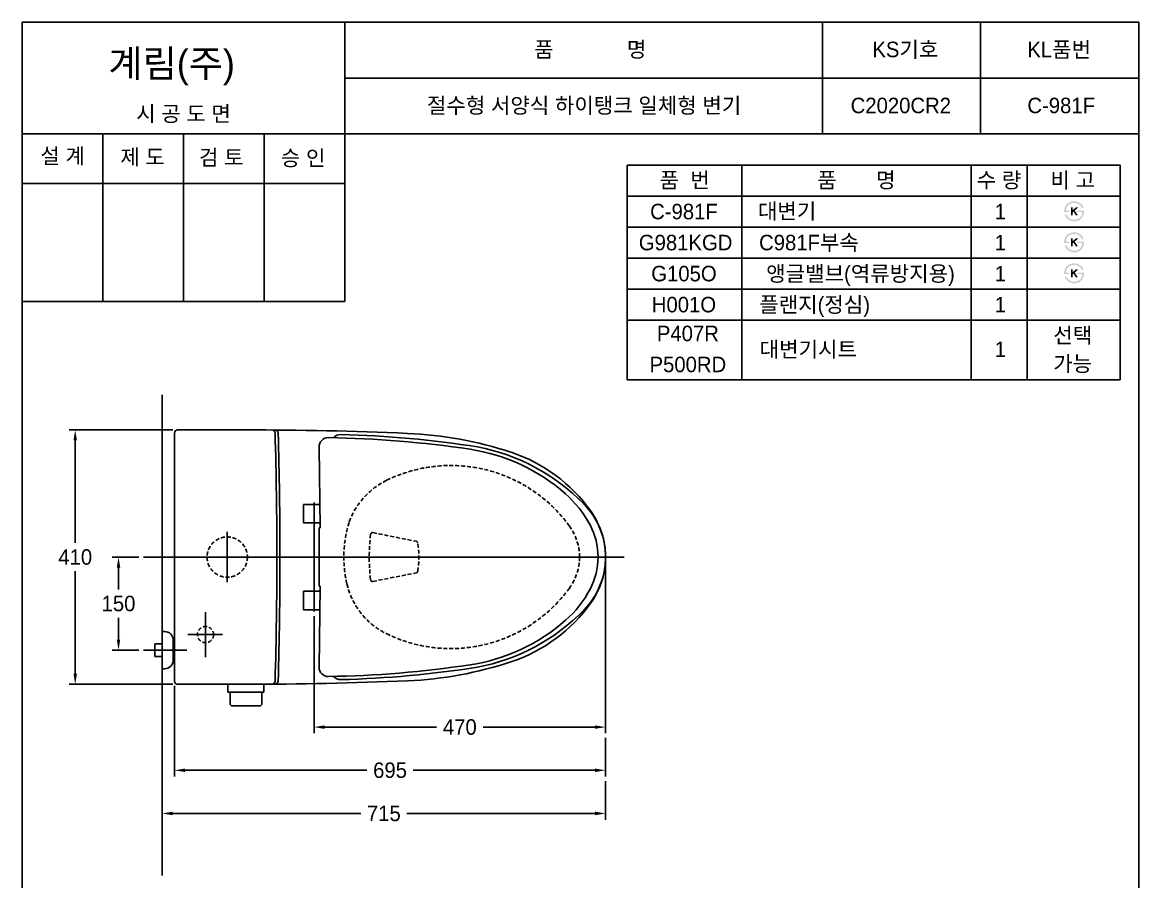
# Model space of a CAD drawing. Header units: millimetres. Extents: x 0 to 1800, y -67 to 2530.
# Drawn here: x 0 to 1800, y 1145 to 2530 of the extents above; entities that cross this region are included whole.
import ezdxf
from ezdxf.enums import TextEntityAlignment as Align
from ezdxf.lldxf.tags import DXFTag

# ---------------------------------------------------------------- set-up
doc = ezdxf.new("R2010")
doc.units = ezdxf.units.MM
doc.linetypes.add('DASHED2', pattern=[9.525, 6.35, -3.175])
for name, color, linetype in [('TEXT', 7, 'Continuous'), ('내부선 및 부속', 4, 'Continuous'), ('도각라인', 255, 'Continuous'), ('외형선', 3, 'Continuous'), ('점선', 6, 'DASHED2'), ('중심선', 1, 'DASHED'), ('치수선', 7, 'Continuous')]:
    doc.layers.add(name, color=color, linetype=linetype)
doc.styles.add('____', font='')
doc.styles.add('타이틀', font='H2GTRM.TTF', dxfattribs={"height": 25})
doc.styles.get('____').set_extended_font_data('굴림')
tags = doc.linetypes.add('DASHDOT', pattern=[70, 31, -13, 13, -13]).pattern_tags.tags
tags[10:11] = [DXFTag(74, 4), DXFTag(75, 0), DXFTag(340, '0'), DXFTag(46, 0.0), DXFTag(50, 0.0), DXFTag(44, 0.0), DXFTag(45, 0.0)]
tags[8:9] = [DXFTag(74, 4), DXFTag(75, 0), DXFTag(340, '0'), DXFTag(46, 0.0), DXFTag(50, 0.0), DXFTag(44, 0.0), DXFTag(45, 0.0)]
tags[6:7] = [DXFTag(74, 4), DXFTag(75, 0), DXFTag(340, '0'), DXFTag(46, 0.0), DXFTag(50, 0.0), DXFTag(44, 0.0), DXFTag(45, 0.0)]
tags[4:5] = [DXFTag(74, 4), DXFTag(75, 0), DXFTag(340, '0'), DXFTag(46, 0.0), DXFTag(50, 0.0), DXFTag(44, 0.0), DXFTag(45, 0.0)]
tags = doc.linetypes.add('DASHED', pattern=[25.72, 12.86, -12.86]).pattern_tags.tags
tags[6:7] = [DXFTag(74, 4), DXFTag(75, 0), DXFTag(340, '0'), DXFTag(46, 0.0), DXFTag(50, 0.0), DXFTag(44, 0.0), DXFTag(45, 0.0)]
tags[4:5] = [DXFTag(74, 4), DXFTag(75, 0), DXFTag(340, '0'), DXFTag(46, 0.0), DXFTag(50, 0.0), DXFTag(44, 0.0), DXFTag(45, 0.0)]
doc.dimstyles.new('MSADIM', dxfattribs={"dimtxt": 33, "dimasz": 17, "dimexe": 10, "dimexo": 7.5, "dimgap": 10, "dimtad": 0, "dimtih": 1, "dimtoh": 1, "dimdec": 0, "dimzin": 1, "dimdsep": 46, "dimtxsty": '____', "dimcen": 11.25, "dimadec": 0, "dimazin": 0, "dimtfac": 1, "dimtdec": 0, "dimtix": 1, "dimtmove": 0, "dimatfit": 3, "dimfxl": 1, "dimtolj": 1, "dimtzin": 1, "dimarcsym": 0})

# ---------------------------------------------------------------- blocks, each defined once
blk = doc.blocks.new('*D2')
at = {"layer": '치수선', "color": 0, "linetype": 'Continuous', "lineweight": -2, "transparency": 16777216}
for p, q in [((940.4, 1660.5), (940.4, 1383.9)), ((470.4, 1572.5), (470.4, 1383.9)), ((487.4, 1393.9), (667.7, 1393.9)), ((923.4, 1393.9), (743.1, 1393.9))]:
    blk.add_line(p, q, dxfattribs=at)
at = {"layer": '치수선', "color": 0, "linetype": 'Continuous', "transparency": 16777216}
for points in [[(487.4, 1396.7), (487.4, 1391.1), (470.4, 1393.9)], [(923.4, 1396.7), (923.4, 1391.1), (940.4, 1393.9)]]:
    blk.add_solid(points, dxfattribs=at)
at = {"layer": '치수선', "color": 0, "linetype": 'Continuous', "transparency": 16777216, "insert": (705.4, 1393.9), "char_height": 25, "attachment_point": 5, "style": '____'}
blk.add_mtext('\\A1;470', dxfattribs=at)
blk = doc.blocks.new('*D3')
at = {"layer": '치수선', "color": 0, "linetype": 'Continuous', "lineweight": -2, "transparency": 16777216}
for p, q in [((245.4, 1460.5), (245.4, 1314.3)), ((940.4, 1376.4), (940.4, 1314.3)), ((262.4, 1324.3), (555.6, 1324.3)), ((923.4, 1324.3), (630.2, 1324.3))]:
    blk.add_line(p, q, dxfattribs=at)
at = {"layer": '치수선', "color": 0, "linetype": 'Continuous', "transparency": 16777216}
for points in [[(262.4, 1327.1), (262.4, 1321.5), (245.4, 1324.3)], [(923.4, 1327.1), (923.4, 1321.5), (940.4, 1324.3)]]:
    blk.add_solid(points, dxfattribs=at)
at = {"layer": '치수선', "color": 0, "linetype": 'Continuous', "transparency": 16777216, "insert": (592.9, 1324.3), "char_height": 25, "attachment_point": 5, "style": '____'}
blk.add_mtext('\\A1;695', dxfattribs=at)
blk = doc.blocks.new('*D4')
at = {"layer": '치수선', "color": 0, "linetype": 'Continuous', "lineweight": -2, "transparency": 16777216}
for p, q in [((940.4, 1306.8), (940.4, 1244.7)), ((225.4, 1256.2), (225.4, 1264.7)), ((242.4, 1254.7), (545.8, 1254.7)), ((923.4, 1254.7), (620, 1254.7))]:
    blk.add_line(p, q, dxfattribs=at)
at = {"layer": '치수선', "color": 0, "linetype": 'Continuous', "transparency": 16777216}
for points in [[(242.4, 1257.6), (242.4, 1251.9), (225.4, 1254.7)], [(923.4, 1257.6), (923.4, 1251.9), (940.4, 1254.7)]]:
    blk.add_solid(points, dxfattribs=at)
at = {"layer": '치수선', "color": 0, "linetype": 'Continuous', "transparency": 16777216, "insert": (582.9, 1254.7), "char_height": 25, "attachment_point": 5, "style": '____'}
blk.add_mtext('\\A1;715', dxfattribs=at)
blk = doc.blocks.new('*D5')
at = {"layer": '치수선', "color": 0, "linetype": 'Continuous', "lineweight": -2, "transparency": 16777216}
for p, q in [((187.9, 1668), (145.1, 1668)), ((155.1, 1651), (155.1, 1615.9)), ((155.1, 1535), (155.1, 1570.2)), ((187.9, 1518), (145.1, 1518))]:
    blk.add_line(p, q, dxfattribs=at)
at = {"layer": '치수선', "color": 0, "linetype": 'Continuous', "transparency": 16777216}
for points in [[(152.3, 1651), (157.9, 1651), (155.1, 1668)], [(152.3, 1535), (157.9, 1535), (155.1, 1518)]]:
    blk.add_solid(points, dxfattribs=at)
at = {"layer": '치수선', "color": 0, "linetype": 'Continuous', "transparency": 16777216, "insert": (155.1, 1593), "char_height": 25, "attachment_point": 5, "style": '____'}
blk.add_mtext('\\A1;150', dxfattribs=at)
blk = doc.blocks.new('*D6')
at = {"layer": '치수선', "color": 0, "linetype": 'Continuous', "lineweight": -2, "transparency": 16777216}
for p, q in [((242.9, 1873), (75.3, 1873)), ((85.3, 1856), (85.3, 1690.9)), ((85.3, 1480), (85.3, 1645.2)), ((242.9, 1463), (75.3, 1463))]:
    blk.add_line(p, q, dxfattribs=at)
at = {"layer": '치수선', "color": 0, "linetype": 'Continuous', "transparency": 16777216}
for points in [[(82.5, 1856), (88.1, 1856), (85.3, 1873)], [(82.5, 1480), (88.1, 1480), (85.3, 1463)]]:
    blk.add_solid(points, dxfattribs=at)
at = {"layer": '치수선', "color": 0, "linetype": 'Continuous', "transparency": 16777216, "insert": (85.3, 1668), "char_height": 25, "attachment_point": 5, "style": '____'}
blk.add_mtext('\\A1;410', dxfattribs=at)

msp = doc.modelspace()

# ---------------------------------------------------------------- hatches: boundary and pattern name
at = {"layer": 'TEXT'}
for points in [[(1679.9, 2224.2), (1679.8, 2224.6), (1679.8, 2225), (1679.8, 2225.4), (1679.8, 2225.8), (1679.8, 2226.2), (1679.9, 2226.6), (1679.9, 2227), (1679.9, 2227.4), (1680, 2227.8), (1680, 2228.2), (1680.1, 2228.6), (1680.2, 2229), (1680.3, 2229.4), (1680.4, 2229.8), (1680.5, 2230.1), (1680.6, 2230.5), (1680.7, 2230.9), (1680.8, 2231.3), (1681, 2231.7), (1681.1, 2232), (1681.3, 2232.4), (1681.4, 2232.7), (1681.6, 2233.1), (1681.8, 2233.4), (1682, 2233.8), (1682.1, 2234.1), (1682.4, 2234.4), (1682.6, 2234.8), (1682.8, 2235.1), (1683, 2235.4), (1683.2, 2235.7), (1683.8, 2236.3), (1684, 2236.6), (1684.3, 2236.9), (1684.6, 2237.2), (1684.9, 2237.5), (1685.2, 2237.8), (1685.5, 2238), (1685.8, 2238.3), (1686.1, 2238.5), (1686.4, 2238.7), (1686.8, 2239), (1687.1, 2239.2), (1687.4, 2239.4), (1687.8, 2239.6), (1688.2, 2239.8), (1688.5, 2239.9), (1688.9, 2240.1), (1689.3, 2240.3), (1689.7, 2240.5), (1690.2, 2240.6), (1690.6, 2240.7), (1691, 2240.9), (1691.5, 2241), (1691.9, 2241.1), (1692.4, 2241.2), (1692.8, 2241.2), (1693.3, 2241.3), (1693.8, 2241.4), (1694.2, 2241.4), (1694.7, 2241.4), (1695.2, 2241.5), (1695.7, 2241.5), (1696.5, 2241.5), (1696.8, 2241.4), (1697.2, 2241.4), (1697.6, 2241.4), (1697.9, 2241.3), (1698.3, 2241.3), (1698.6, 2241.2), (1699, 2241.2), (1699.3, 2241.1), (1699.7, 2241), (1700, 2241), (1700.4, 2240.9), (1700.7, 2240.8), (1701, 2240.7), (1701.4, 2240.6), (1701.7, 2240.5), (1702, 2240.4), (1702.3, 2240.2), (1702.6, 2240.1), (1702.9, 2240), (1703.2, 2239.8), (1703.5, 2239.7), (1703.8, 2239.5), (1704.1, 2239.4), (1704.4, 2239.2), (1704.7, 2239), (1705, 2238.9), (1705.2, 2238.7), (1705.5, 2238.5), (1705.8, 2238.3), (1706.1, 2238.1), (1706.5, 2237.7), (1706.9, 2237.4), (1707.3, 2237), (1707.7, 2236.6), (1708, 2236.2), (1708.4, 2235.8), (1708.7, 2235.4), (1709.1, 2234.9), (1709.4, 2234.5), (1709.7, 2234), (1710, 2233.5), (1710.3, 2233), (1710.5, 2232.5), (1710.8, 2232), (1711, 2231.5), (1711.3, 2230.9), (1711.3, 2230.9), (1708.2, 2230.9), (1708.2, 2230.9), (1708.1, 2231.1), (1708, 2231.3), (1708, 2231.4), (1707.9, 2231.6), (1707.8, 2231.8), (1707.7, 2232), (1707.7, 2232.1), (1707.6, 2232.3), (1707.5, 2232.5), (1707.4, 2232.6), (1707.3, 2232.8), (1707.2, 2233), (1707.1, 2233.1), (1707, 2233.3), (1706.9, 2233.5), (1706.7, 2233.6), (1706.6, 2233.8), (1706.5, 2233.9), (1706.2, 2234.3), (1705.9, 2234.6), (1705.6, 2234.9), (1705.3, 2235.2), (1705, 2235.5), (1704.7, 2235.8), (1704.3, 2236.1), (1704.1, 2236.3), (1703.8, 2236.4), (1703.6, 2236.6), (1703.4, 2236.8), (1703.1, 2236.9), (1702.9, 2237.1), (1702.6, 2237.2), (1702.4, 2237.4), (1702.2, 2237.5), (1701.9, 2237.6), (1701.7, 2237.7), (1701.4, 2237.8), (1701.2, 2238), (1700.9, 2238.1), (1700.6, 2238.2), (1700.4, 2238.3), (1700.1, 2238.3), (1699.9, 2238.4), (1699.6, 2238.5), (1699.3, 2238.6), (1699.1, 2238.6), (1698.8, 2238.7), (1698.5, 2238.7), (1698.2, 2238.8), (1698, 2238.8), (1697.7, 2238.9), (1697.4, 2238.9), (1697.1, 2238.9), (1696.8, 2239), (1696.5, 2239), (1696.3, 2239), (1696, 2239), (1695.6, 2239), (1695.3, 2239), (1694.9, 2238.9), (1694.6, 2238.9), (1694.3, 2238.9), (1693.9, 2238.9), (1693.6, 2238.8), (1693.3, 2238.8), (1693, 2238.7), (1692.7, 2238.7), (1692.3, 2238.6), (1692, 2238.5), (1691.7, 2238.4), (1691.4, 2238.3), (1691.1, 2238.2), (1690.9, 2238.1), (1690.6, 2238), (1690.3, 2237.9), (1690, 2237.8), (1689.7, 2237.7), (1689.4, 2237.5), (1689.2, 2237.4), (1688.9, 2237.3), (1688.7, 2237.1), (1688.4, 2236.9), (1688.1, 2236.8), (1687.9, 2236.6), (1687.6, 2236.4), (1687.4, 2236.2), (1687.2, 2236), (1686.9, 2235.8), (1686.7, 2235.6), (1686.5, 2235.4), (1686.2, 2235.2), (1686, 2235), (1685.8, 2234.7), (1685.6, 2234.5), (1685.4, 2234.3), (1685.2, 2234), (1685, 2233.8), (1684.8, 2233.5), (1684.7, 2233.3), (1684.5, 2233), (1684.3, 2232.7), (1684.2, 2232.5), (1684, 2232.2), (1683.9, 2231.9), (1683.8, 2231.6), (1683.7, 2231.3), (1683.5, 2231.1), (1683.4, 2230.8), (1683.3, 2230.5), (1683.2, 2230.2), (1683.1, 2229.8), (1683, 2229.5), (1683, 2229.2), (1682.9, 2228.9), (1682.8, 2228.6), (1682.8, 2228.2), (1682.7, 2227.9), (1682.7, 2227.6), (1682.7, 2227.2), (1682.6, 2226.9), (1682.6, 2226.5), (1682.6, 2226.5), (1687.8, 2226.5), (1687.8, 2226.5), (1687.8, 2226.5), (1687.8, 2224.2), (1687.8, 2224.2), (1687.8, 2224.2), (1679.9, 2224.2)], [(1712, 2226.5), (1712, 2226.1), (1712, 2225.6), (1712, 2225.2), (1712, 2224.8), (1711.9, 2224.3), (1711.9, 2223.9), (1711.9, 2223.5), (1711.8, 2223.1), (1711.7, 2222.7), (1711.6, 2222.2), (1711.6, 2221.8), (1711.5, 2221.4), (1711.3, 2221), (1711.2, 2220.6), (1711.1, 2220.2), (1711, 2219.8), (1710.8, 2219.4), (1710.7, 2219), (1710.5, 2218.7), (1710.4, 2218.3), (1710.2, 2217.9), (1710, 2217.6), (1709.8, 2217.2), (1709.6, 2216.9), (1709.4, 2216.5), (1709.2, 2216.2), (1709, 2215.9), (1708.8, 2215.5), (1708.5, 2215.2), (1708.3, 2214.9), (1708, 2214.6), (1707.8, 2214.3), (1707.5, 2214), (1707.2, 2213.7), (1707, 2213.5), (1706.7, 2213.2), (1706.4, 2212.9), (1706.1, 2212.7), (1705.8, 2212.4), (1705.5, 2212.2), (1705.2, 2212), (1704.8, 2211.8), (1704.5, 2211.6), (1704.2, 2211.4), (1703.8, 2211.2), (1703.5, 2211), (1703.1, 2210.8), (1702.8, 2210.7), (1702.4, 2210.5), (1702.1, 2210.3), (1701.7, 2210.2), (1701.3, 2210.1), (1700.9, 2209.9), (1700.5, 2209.8), (1700.2, 2209.7), (1699.8, 2209.6), (1699.4, 2209.6), (1699, 2209.5), (1698.6, 2209.4), (1698.2, 2209.4), (1697.8, 2209.4), (1697.4, 2209.3), (1697, 2209.3), (1696.6, 2209.3), (1695.9, 2209.3), (1695.3, 2209.3), (1694.6, 2209.4), (1694, 2209.5), (1693.3, 2209.5), (1693, 2209.6), (1692.7, 2209.7), (1692.4, 2209.7), (1692.1, 2209.8), (1691.8, 2209.9), (1691.5, 2209.9), (1691.2, 2210), (1691, 2210.1), (1690.7, 2210.2), (1690.4, 2210.3), (1690.1, 2210.4), (1689.8, 2210.5), (1689.5, 2210.6), (1689.3, 2210.7), (1689, 2210.9), (1688.7, 2211), (1688.5, 2211.1), (1688.2, 2211.3), (1687.9, 2211.4), (1687.7, 2211.6), (1687.4, 2211.7), (1686.9, 2212), (1686.6, 2212.2), (1686.4, 2212.4), (1686.1, 2212.6), (1685.9, 2212.8), (1685.6, 2213), (1685.4, 2213.2), (1685.1, 2213.4), (1684.9, 2213.6), (1684.7, 2213.8), (1684.5, 2214.1), (1684.2, 2214.3), (1684, 2214.5), (1683.8, 2214.8), (1683.6, 2215), (1683.4, 2215.2), (1683.2, 2215.5), (1683, 2215.8), (1682.8, 2216), (1682.6, 2216.3), (1682.5, 2216.6), (1682.3, 2216.8), (1682.1, 2217.1), (1681.9, 2217.4), (1681.8, 2217.7), (1681.6, 2218), (1681.5, 2218.3), (1681.3, 2218.6), (1681, 2219.2), (1680.8, 2219.9), (1680.8, 2219.9), (1683.7, 2219.9), (1683.7, 2219.9), (1683.9, 2219.4), (1684.2, 2219), (1684.4, 2218.6), (1684.6, 2218.2), (1684.9, 2217.9), (1685.1, 2217.5), (1685.4, 2217.1), (1685.7, 2216.8), (1685.9, 2216.5), (1686.2, 2216.1), (1686.5, 2215.8), (1686.8, 2215.5), (1687.1, 2215.2), (1687.4, 2215), (1687.7, 2214.7), (1688, 2214.5), (1688.2, 2214.3), (1688.4, 2214.1), (1688.7, 2214), (1688.9, 2213.8), (1689.1, 2213.7), (1689.4, 2213.5), (1689.6, 2213.4), (1689.9, 2213.2), (1690.1, 2213.1), (1690.4, 2213), (1690.6, 2212.9), (1690.9, 2212.8), (1691.1, 2212.7), (1691.4, 2212.6), (1691.7, 2212.5), (1691.9, 2212.4), (1692.2, 2212.3), (1692.5, 2212.3), (1692.7, 2212.2), (1693, 2212.1), (1693.3, 2212.1), (1693.6, 2212), (1693.9, 2212), (1694.2, 2212), (1694.5, 2211.9), (1694.8, 2211.9), (1695.1, 2211.9), (1695.4, 2211.9), (1695.7, 2211.9), (1696, 2211.9), (1696.3, 2211.9), (1697.1, 2211.9), (1697.4, 2211.9), (1697.7, 2212), (1698, 2212), (1698.2, 2212), (1698.5, 2212), (1698.7, 2212.1), (1699, 2212.1), (1699.3, 2212.2), (1699.5, 2212.2), (1699.8, 2212.3), (1700, 2212.4), (1700.3, 2212.5), (1700.5, 2212.5), (1700.8, 2212.6), (1701, 2212.7), (1701.3, 2212.8), (1701.5, 2212.9), (1701.8, 2213), (1702, 2213.1), (1702.3, 2213.3), (1702.5, 2213.4), (1702.7, 2213.5), (1703, 2213.7), (1703.2, 2213.8), (1703.4, 2213.9), (1703.7, 2214.1), (1703.9, 2214.3), (1704.1, 2214.4), (1704.3, 2214.6), (1704.6, 2214.8), (1704.8, 2215), (1705.1, 2215.2), (1705.3, 2215.4), (1705.6, 2215.7), (1705.8, 2215.9), (1706, 2216.1), (1706.2, 2216.4), (1706.4, 2216.6), (1706.6, 2216.9), (1706.8, 2217.1), (1707, 2217.4), (1707.2, 2217.7), (1707.3, 2218), (1707.5, 2218.2), (1707.7, 2218.5), (1707.8, 2218.8), (1708, 2219.1), (1708.1, 2219.4), (1708.2, 2219.7), (1708.3, 2220), (1708.4, 2220.4), (1708.6, 2220.7), (1708.7, 2221), (1708.7, 2221.3), (1708.8, 2221.7), (1708.9, 2222), (1709, 2222.4), (1709, 2222.7), (1709.1, 2223.1), (1709.1, 2223.4), (1709.2, 2223.8), (1709.2, 2224.2), (1709.2, 2224.2), (1701.8, 2224.2), (1701.8, 2224.2), (1701.8, 2224.2), (1701.8, 2226.5), (1701.8, 2226.5), (1701.8, 2226.5), (1712, 2226.5)], [(1693.6, 2227.2), (1698.4, 2231.6), (1702.3, 2231.6), (1696.9, 2226.6), (1701.9, 2219.1), (1698.6, 2219.1), (1695, 2224.8), (1693.6, 2223.6), (1693.6, 2219.1), (1690.7, 2219.1), (1690.7, 2231.7), (1693.6, 2231.7)], [(1679.9, 2174.2), (1679.8, 2174.6), (1679.8, 2175), (1679.8, 2175.4), (1679.8, 2175.8), (1679.8, 2176.2), (1679.9, 2176.6), (1679.9, 2177), (1679.9, 2177.4), (1680, 2177.8), (1680, 2178.2), (1680.1, 2178.6), (1680.2, 2179), (1680.3, 2179.4), (1680.4, 2179.8), (1680.5, 2180.1), (1680.6, 2180.5), (1680.7, 2180.9), (1680.8, 2181.3), (1681, 2181.7), (1681.1, 2182), (1681.3, 2182.4), (1681.4, 2182.7), (1681.6, 2183.1), (1681.8, 2183.4), (1682, 2183.8), (1682.1, 2184.1), (1682.4, 2184.4), (1682.6, 2184.8), (1682.8, 2185.1), (1683, 2185.4), (1683.2, 2185.7), (1683.8, 2186.3), (1684, 2186.6), (1684.3, 2186.9), (1684.6, 2187.2), (1684.9, 2187.5), (1685.2, 2187.8), (1685.5, 2188), (1685.8, 2188.3), (1686.1, 2188.5), (1686.4, 2188.7), (1686.8, 2189), (1687.1, 2189.2), (1687.4, 2189.4), (1687.8, 2189.6), (1688.2, 2189.8), (1688.5, 2189.9), (1688.9, 2190.1), (1689.3, 2190.3), (1689.7, 2190.5), (1690.2, 2190.6), (1690.6, 2190.7), (1691, 2190.9), (1691.5, 2191), (1691.9, 2191.1), (1692.4, 2191.2), (1692.8, 2191.2), (1693.3, 2191.3), (1693.8, 2191.4), (1694.2, 2191.4), (1694.7, 2191.4), (1695.2, 2191.5), (1695.7, 2191.5), (1696.5, 2191.5), (1696.8, 2191.4), (1697.2, 2191.4), (1697.6, 2191.4), (1697.9, 2191.3), (1698.3, 2191.3), (1698.6, 2191.2), (1699, 2191.2), (1699.3, 2191.1), (1699.7, 2191), (1700, 2191), (1700.4, 2190.9), (1700.7, 2190.8), (1701, 2190.7), (1701.4, 2190.6), (1701.7, 2190.5), (1702, 2190.4), (1702.3, 2190.2), (1702.6, 2190.1), (1702.9, 2190), (1703.2, 2189.8), (1703.5, 2189.7), (1703.8, 2189.5), (1704.1, 2189.4), (1704.4, 2189.2), (1704.7, 2189), (1705, 2188.9), (1705.2, 2188.7), (1705.5, 2188.5), (1705.8, 2188.3), (1706.1, 2188.1), (1706.5, 2187.7), (1706.9, 2187.4), (1707.3, 2187), (1707.7, 2186.6), (1708, 2186.2), (1708.4, 2185.8), (1708.7, 2185.4), (1709.1, 2184.9), (1709.4, 2184.5), (1709.7, 2184), (1710, 2183.5), (1710.3, 2183), (1710.5, 2182.5), (1710.8, 2182), (1711, 2181.5), (1711.3, 2180.9), (1711.3, 2180.9), (1708.2, 2180.9), (1708.2, 2180.9), (1708.1, 2181.1), (1708, 2181.3), (1708, 2181.4), (1707.9, 2181.6), (1707.8, 2181.8), (1707.7, 2182), (1707.7, 2182.1), (1707.6, 2182.3), (1707.5, 2182.5), (1707.4, 2182.6), (1707.3, 2182.8), (1707.2, 2183), (1707.1, 2183.1), (1707, 2183.3), (1706.9, 2183.5), (1706.7, 2183.6), (1706.6, 2183.8), (1706.5, 2183.9), (1706.2, 2184.3), (1705.9, 2184.6), (1705.6, 2184.9), (1705.3, 2185.2), (1705, 2185.5), (1704.7, 2185.8), (1704.3, 2186.1), (1704.1, 2186.3), (1703.8, 2186.4), (1703.6, 2186.6), (1703.4, 2186.8), (1703.1, 2186.9), (1702.9, 2187.1), (1702.6, 2187.2), (1702.4, 2187.4), (1702.2, 2187.5), (1701.9, 2187.6), (1701.7, 2187.7), (1701.4, 2187.8), (1701.2, 2188), (1700.9, 2188.1), (1700.6, 2188.2), (1700.4, 2188.3), (1700.1, 2188.3), (1699.9, 2188.4), (1699.6, 2188.5), (1699.3, 2188.6), (1699.1, 2188.6), (1698.8, 2188.7), (1698.5, 2188.7), (1698.2, 2188.8), (1698, 2188.8), (1697.7, 2188.9), (1697.4, 2188.9), (1697.1, 2188.9), (1696.8, 2189), (1696.5, 2189), (1696.3, 2189), (1696, 2189), (1695.6, 2189), (1695.3, 2189), (1694.9, 2188.9), (1694.6, 2188.9), (1694.3, 2188.9), (1693.9, 2188.9), (1693.6, 2188.8), (1693.3, 2188.8), (1693, 2188.7), (1692.7, 2188.7), (1692.3, 2188.6), (1692, 2188.5), (1691.7, 2188.4), (1691.4, 2188.3), (1691.1, 2188.2), (1690.9, 2188.1), (1690.6, 2188), (1690.3, 2187.9), (1690, 2187.8), (1689.7, 2187.7), (1689.4, 2187.5), (1689.2, 2187.4), (1688.9, 2187.3), (1688.7, 2187.1), (1688.4, 2186.9), (1688.1, 2186.8), (1687.9, 2186.6), (1687.6, 2186.4), (1687.4, 2186.2), (1687.2, 2186), (1686.9, 2185.8), (1686.7, 2185.6), (1686.5, 2185.4), (1686.2, 2185.2), (1686, 2185), (1685.8, 2184.7), (1685.6, 2184.5), (1685.4, 2184.3), (1685.2, 2184), (1685, 2183.8), (1684.8, 2183.5), (1684.7, 2183.3), (1684.5, 2183), (1684.3, 2182.7), (1684.2, 2182.5), (1684, 2182.2), (1683.9, 2181.9), (1683.8, 2181.6), (1683.7, 2181.3), (1683.5, 2181.1), (1683.4, 2180.8), (1683.3, 2180.5), (1683.2, 2180.2), (1683.1, 2179.8), (1683, 2179.5), (1683, 2179.2), (1682.9, 2178.9), (1682.8, 2178.6), (1682.8, 2178.2), (1682.7, 2177.9), (1682.7, 2177.6), (1682.7, 2177.2), (1682.6, 2176.9), (1682.6, 2176.5), (1682.6, 2176.5), (1687.8, 2176.5), (1687.8, 2176.5), (1687.8, 2176.5), (1687.8, 2174.2), (1687.8, 2174.2), (1687.8, 2174.2), (1679.9, 2174.2)], [(1693.6, 2177.2), (1698.4, 2181.6), (1702.3, 2181.6), (1696.9, 2176.6), (1701.9, 2169.1), (1698.6, 2169.1), (1695, 2174.8), (1693.6, 2173.6), (1693.6, 2169.1), (1690.7, 2169.1), (1690.7, 2181.7), (1693.6, 2181.7)], [(1712, 2176.5), (1712, 2176.1), (1712, 2175.6), (1712, 2175.2), (1712, 2174.8), (1711.9, 2174.3), (1711.9, 2173.9), (1711.9, 2173.5), (1711.8, 2173.1), (1711.7, 2172.7), (1711.6, 2172.2), (1711.6, 2171.8), (1711.5, 2171.4), (1711.3, 2171), (1711.2, 2170.6), (1711.1, 2170.2), (1711, 2169.8), (1710.8, 2169.4), (1710.7, 2169), (1710.5, 2168.7), (1710.4, 2168.3), (1710.2, 2167.9), (1710, 2167.6), (1709.8, 2167.2), (1709.6, 2166.9), (1709.4, 2166.5), (1709.2, 2166.2), (1709, 2165.9), (1708.8, 2165.5), (1708.5, 2165.2), (1708.3, 2164.9), (1708, 2164.6), (1707.8, 2164.3), (1707.5, 2164), (1707.2, 2163.7), (1707, 2163.5), (1706.7, 2163.2), (1706.4, 2162.9), (1706.1, 2162.7), (1705.8, 2162.4), (1705.5, 2162.2), (1705.2, 2162), (1704.8, 2161.8), (1704.5, 2161.6), (1704.2, 2161.4), (1703.8, 2161.2), (1703.5, 2161), (1703.1, 2160.8), (1702.8, 2160.7), (1702.4, 2160.5), (1702.1, 2160.3), (1701.7, 2160.2), (1701.3, 2160.1), (1700.9, 2159.9), (1700.5, 2159.8), (1700.2, 2159.7), (1699.8, 2159.6), (1699.4, 2159.6), (1699, 2159.5), (1698.6, 2159.4), (1698.2, 2159.4), (1697.8, 2159.4), (1697.4, 2159.3), (1697, 2159.3), (1696.6, 2159.3), (1695.9, 2159.3), (1695.3, 2159.3), (1694.6, 2159.4), (1694, 2159.5), (1693.3, 2159.5), (1693, 2159.6), (1692.7, 2159.7), (1692.4, 2159.7), (1692.1, 2159.8), (1691.8, 2159.9), (1691.5, 2159.9), (1691.2, 2160), (1691, 2160.1), (1690.7, 2160.2), (1690.4, 2160.3), (1690.1, 2160.4), (1689.8, 2160.5), (1689.5, 2160.6), (1689.3, 2160.7), (1689, 2160.9), (1688.7, 2161), (1688.5, 2161.1), (1688.2, 2161.3), (1687.9, 2161.4), (1687.7, 2161.6), (1687.4, 2161.7), (1686.9, 2162), (1686.6, 2162.2), (1686.4, 2162.4), (1686.1, 2162.6), (1685.9, 2162.8), (1685.6, 2163), (1685.4, 2163.2), (1685.1, 2163.4), (1684.9, 2163.6), (1684.7, 2163.8), (1684.5, 2164.1), (1684.2, 2164.3), (1684, 2164.5), (1683.8, 2164.8), (1683.6, 2165), (1683.4, 2165.2), (1683.2, 2165.5), (1683, 2165.8), (1682.8, 2166), (1682.6, 2166.3), (1682.5, 2166.6), (1682.3, 2166.8), (1682.1, 2167.1), (1681.9, 2167.4), (1681.8, 2167.7), (1681.6, 2168), (1681.5, 2168.3), (1681.3, 2168.6), (1681, 2169.2), (1680.8, 2169.9), (1680.8, 2169.9), (1683.7, 2169.9), (1683.7, 2169.9), (1683.9, 2169.4), (1684.2, 2169), (1684.4, 2168.6), (1684.6, 2168.2), (1684.9, 2167.9), (1685.1, 2167.5), (1685.4, 2167.1), (1685.7, 2166.8), (1685.9, 2166.5), (1686.2, 2166.1), (1686.5, 2165.8), (1686.8, 2165.5), (1687.1, 2165.2), (1687.4, 2165), (1687.7, 2164.7), (1688, 2164.5), (1688.2, 2164.3), (1688.4, 2164.1), (1688.7, 2164), (1688.9, 2163.8), (1689.1, 2163.7), (1689.4, 2163.5), (1689.6, 2163.4), (1689.9, 2163.2), (1690.1, 2163.1), (1690.4, 2163), (1690.6, 2162.9), (1690.9, 2162.8), (1691.1, 2162.7), (1691.4, 2162.6), (1691.7, 2162.5), (1691.9, 2162.4), (1692.2, 2162.3), (1692.5, 2162.3), (1692.7, 2162.2), (1693, 2162.1), (1693.3, 2162.1), (1693.6, 2162), (1693.9, 2162), (1694.2, 2162), (1694.5, 2161.9), (1694.8, 2161.9), (1695.1, 2161.9), (1695.4, 2161.9), (1695.7, 2161.9), (1696, 2161.9), (1696.3, 2161.9), (1697.1, 2161.9), (1697.4, 2161.9), (1697.7, 2162), (1698, 2162), (1698.2, 2162), (1698.5, 2162), (1698.7, 2162.1), (1699, 2162.1), (1699.3, 2162.2), (1699.5, 2162.2), (1699.8, 2162.3), (1700, 2162.4), (1700.3, 2162.5), (1700.5, 2162.5), (1700.8, 2162.6), (1701, 2162.7), (1701.3, 2162.8), (1701.5, 2162.9), (1701.8, 2163), (1702, 2163.1), (1702.3, 2163.3), (1702.5, 2163.4), (1702.7, 2163.5), (1703, 2163.7), (1703.2, 2163.8), (1703.4, 2163.9), (1703.7, 2164.1), (1703.9, 2164.3), (1704.1, 2164.4), (1704.3, 2164.6), (1704.6, 2164.8), (1704.8, 2165), (1705.1, 2165.2), (1705.3, 2165.4), (1705.6, 2165.7), (1705.8, 2165.9), (1706, 2166.1), (1706.2, 2166.4), (1706.4, 2166.6), (1706.6, 2166.9), (1706.8, 2167.1), (1707, 2167.4), (1707.2, 2167.7), (1707.3, 2168), (1707.5, 2168.2), (1707.7, 2168.5), (1707.8, 2168.8), (1708, 2169.1), (1708.1, 2169.4), (1708.2, 2169.7), (1708.3, 2170), (1708.4, 2170.4), (1708.6, 2170.7), (1708.7, 2171), (1708.7, 2171.3), (1708.8, 2171.7), (1708.9, 2172), (1709, 2172.4), (1709, 2172.7), (1709.1, 2173.1), (1709.1, 2173.4), (1709.2, 2173.8), (1709.2, 2174.2), (1709.2, 2174.2), (1701.8, 2174.2), (1701.8, 2174.2), (1701.8, 2174.2), (1701.8, 2176.5), (1701.8, 2176.5), (1701.8, 2176.5), (1712, 2176.5)], [(1679.9, 2124.2), (1679.8, 2124.6), (1679.8, 2125), (1679.8, 2125.4), (1679.8, 2125.8), (1679.8, 2126.2), (1679.9, 2126.6), (1679.9, 2127), (1679.9, 2127.4), (1680, 2127.8), (1680, 2128.2), (1680.1, 2128.6), (1680.2, 2129), (1680.3, 2129.4), (1680.4, 2129.8), (1680.5, 2130.1), (1680.6, 2130.5), (1680.7, 2130.9), (1680.8, 2131.3), (1681, 2131.7), (1681.1, 2132), (1681.3, 2132.4), (1681.4, 2132.7), (1681.6, 2133.1), (1681.8, 2133.4), (1682, 2133.8), (1682.1, 2134.1), (1682.4, 2134.4), (1682.6, 2134.8), (1682.8, 2135.1), (1683, 2135.4), (1683.2, 2135.7), (1683.8, 2136.3), (1684, 2136.6), (1684.3, 2136.9), (1684.6, 2137.2), (1684.9, 2137.5), (1685.2, 2137.8), (1685.5, 2138), (1685.8, 2138.3), (1686.1, 2138.5), (1686.4, 2138.7), (1686.8, 2139), (1687.1, 2139.2), (1687.4, 2139.4), (1687.8, 2139.6), (1688.2, 2139.8), (1688.5, 2139.9), (1688.9, 2140.1), (1689.3, 2140.3), (1689.7, 2140.5), (1690.2, 2140.6), (1690.6, 2140.7), (1691, 2140.9), (1691.5, 2141), (1691.9, 2141.1), (1692.4, 2141.2), (1692.8, 2141.2), (1693.3, 2141.3), (1693.8, 2141.4), (1694.2, 2141.4), (1694.7, 2141.4), (1695.2, 2141.5), (1695.7, 2141.5), (1696.5, 2141.5), (1696.8, 2141.4), (1697.2, 2141.4), (1697.6, 2141.4), (1697.9, 2141.3), (1698.3, 2141.3), (1698.6, 2141.2), (1699, 2141.2), (1699.3, 2141.1), (1699.7, 2141), (1700, 2141), (1700.4, 2140.9), (1700.7, 2140.8), (1701, 2140.7), (1701.4, 2140.6), (1701.7, 2140.5), (1702, 2140.4), (1702.3, 2140.2), (1702.6, 2140.1), (1702.9, 2140), (1703.2, 2139.8), (1703.5, 2139.7), (1703.8, 2139.5), (1704.1, 2139.4), (1704.4, 2139.2), (1704.7, 2139), (1705, 2138.9), (1705.2, 2138.7), (1705.5, 2138.5), (1705.8, 2138.3), (1706.1, 2138.1), (1706.5, 2137.7), (1706.9, 2137.4), (1707.3, 2137), (1707.7, 2136.6), (1708, 2136.2), (1708.4, 2135.8), (1708.7, 2135.4), (1709.1, 2134.9), (1709.4, 2134.5), (1709.7, 2134), (1710, 2133.5), (1710.3, 2133), (1710.5, 2132.5), (1710.8, 2132), (1711, 2131.5), (1711.3, 2130.9), (1711.3, 2130.9), (1708.2, 2130.9), (1708.2, 2130.9), (1708.1, 2131.1), (1708, 2131.3), (1708, 2131.4), (1707.9, 2131.6), (1707.8, 2131.8), (1707.7, 2132), (1707.7, 2132.1), (1707.6, 2132.3), (1707.5, 2132.5), (1707.4, 2132.6), (1707.3, 2132.8), (1707.2, 2133), (1707.1, 2133.1), (1707, 2133.3), (1706.9, 2133.5), (1706.7, 2133.6), (1706.6, 2133.8), (1706.5, 2133.9), (1706.2, 2134.3), (1705.9, 2134.6), (1705.6, 2134.9), (1705.3, 2135.2), (1705, 2135.5), (1704.7, 2135.8), (1704.3, 2136.1), (1704.1, 2136.3), (1703.8, 2136.4), (1703.6, 2136.6), (1703.4, 2136.8), (1703.1, 2136.9), (1702.9, 2137.1), (1702.6, 2137.2), (1702.4, 2137.4), (1702.2, 2137.5), (1701.9, 2137.6), (1701.7, 2137.7), (1701.4, 2137.8), (1701.2, 2138), (1700.9, 2138.1), (1700.6, 2138.2), (1700.4, 2138.3), (1700.1, 2138.3), (1699.9, 2138.4), (1699.6, 2138.5), (1699.3, 2138.6), (1699.1, 2138.6), (1698.8, 2138.7), (1698.5, 2138.7), (1698.2, 2138.8), (1698, 2138.8), (1697.7, 2138.9), (1697.4, 2138.9), (1697.1, 2138.9), (1696.8, 2139), (1696.5, 2139), (1696.3, 2139), (1696, 2139), (1695.6, 2139), (1695.3, 2139), (1694.9, 2138.9), (1694.6, 2138.9), (1694.3, 2138.9), (1693.9, 2138.9), (1693.6, 2138.8), (1693.3, 2138.8), (1693, 2138.7), (1692.7, 2138.7), (1692.3, 2138.6), (1692, 2138.5), (1691.7, 2138.4), (1691.4, 2138.3), (1691.1, 2138.2), (1690.9, 2138.1), (1690.6, 2138), (1690.3, 2137.9), (1690, 2137.8), (1689.7, 2137.7), (1689.4, 2137.5), (1689.2, 2137.4), (1688.9, 2137.3), (1688.7, 2137.1), (1688.4, 2136.9), (1688.1, 2136.8), (1687.9, 2136.6), (1687.6, 2136.4), (1687.4, 2136.2), (1687.2, 2136), (1686.9, 2135.8), (1686.7, 2135.6), (1686.5, 2135.4), (1686.2, 2135.2), (1686, 2135), (1685.8, 2134.7), (1685.6, 2134.5), (1685.4, 2134.3), (1685.2, 2134), (1685, 2133.8), (1684.8, 2133.5), (1684.7, 2133.3), (1684.5, 2133), (1684.3, 2132.7), (1684.2, 2132.5), (1684, 2132.2), (1683.9, 2131.9), (1683.8, 2131.6), (1683.7, 2131.3), (1683.5, 2131.1), (1683.4, 2130.8), (1683.3, 2130.5), (1683.2, 2130.2), (1683.1, 2129.8), (1683, 2129.5), (1683, 2129.2), (1682.9, 2128.9), (1682.8, 2128.6), (1682.8, 2128.2), (1682.7, 2127.9), (1682.7, 2127.6), (1682.7, 2127.2), (1682.6, 2126.9), (1682.6, 2126.5), (1682.6, 2126.5), (1687.8, 2126.5), (1687.8, 2126.5), (1687.8, 2126.5), (1687.8, 2124.2), (1687.8, 2124.2), (1687.8, 2124.2), (1679.9, 2124.2)], [(1712, 2126.5), (1712, 2126.1), (1712, 2125.6), (1712, 2125.2), (1712, 2124.8), (1711.9, 2124.3), (1711.9, 2123.9), (1711.9, 2123.5), (1711.8, 2123.1), (1711.7, 2122.7), (1711.6, 2122.2), (1711.6, 2121.8), (1711.5, 2121.4), (1711.3, 2121), (1711.2, 2120.6), (1711.1, 2120.2), (1711, 2119.8), (1710.8, 2119.4), (1710.7, 2119), (1710.5, 2118.7), (1710.4, 2118.3), (1710.2, 2117.9), (1710, 2117.6), (1709.8, 2117.2), (1709.6, 2116.9), (1709.4, 2116.5), (1709.2, 2116.2), (1709, 2115.9), (1708.8, 2115.5), (1708.5, 2115.2), (1708.3, 2114.9), (1708, 2114.6), (1707.8, 2114.3), (1707.5, 2114), (1707.2, 2113.7), (1707, 2113.5), (1706.7, 2113.2), (1706.4, 2112.9), (1706.1, 2112.7), (1705.8, 2112.4), (1705.5, 2112.2), (1705.2, 2112), (1704.8, 2111.8), (1704.5, 2111.6), (1704.2, 2111.4), (1703.8, 2111.2), (1703.5, 2111), (1703.1, 2110.8), (1702.8, 2110.7), (1702.4, 2110.5), (1702.1, 2110.3), (1701.7, 2110.2), (1701.3, 2110.1), (1700.9, 2109.9), (1700.5, 2109.8), (1700.2, 2109.7), (1699.8, 2109.6), (1699.4, 2109.6), (1699, 2109.5), (1698.6, 2109.4), (1698.2, 2109.4), (1697.8, 2109.4), (1697.4, 2109.3), (1697, 2109.3), (1696.6, 2109.3), (1695.9, 2109.3), (1695.3, 2109.3), (1694.6, 2109.4), (1694, 2109.5), (1693.3, 2109.5), (1693, 2109.6), (1692.7, 2109.7), (1692.4, 2109.7), (1692.1, 2109.8), (1691.8, 2109.9), (1691.5, 2109.9), (1691.2, 2110), (1691, 2110.1), (1690.7, 2110.2), (1690.4, 2110.3), (1690.1, 2110.4), (1689.8, 2110.5), (1689.5, 2110.6), (1689.3, 2110.7), (1689, 2110.9), (1688.7, 2111), (1688.5, 2111.1), (1688.2, 2111.3), (1687.9, 2111.4), (1687.7, 2111.6), (1687.4, 2111.7), (1686.9, 2112), (1686.6, 2112.2), (1686.4, 2112.4), (1686.1, 2112.6), (1685.9, 2112.8), (1685.6, 2113), (1685.4, 2113.2), (1685.1, 2113.4), (1684.9, 2113.6), (1684.7, 2113.8), (1684.5, 2114.1), (1684.2, 2114.3), (1684, 2114.5), (1683.8, 2114.8), (1683.6, 2115), (1683.4, 2115.2), (1683.2, 2115.5), (1683, 2115.8), (1682.8, 2116), (1682.6, 2116.3), (1682.5, 2116.6), (1682.3, 2116.8), (1682.1, 2117.1), (1681.9, 2117.4), (1681.8, 2117.7), (1681.6, 2118), (1681.5, 2118.3), (1681.3, 2118.6), (1681, 2119.2), (1680.8, 2119.9), (1680.8, 2119.9), (1683.7, 2119.9), (1683.7, 2119.9), (1683.9, 2119.4), (1684.2, 2119), (1684.4, 2118.6), (1684.6, 2118.2), (1684.9, 2117.9), (1685.1, 2117.5), (1685.4, 2117.1), (1685.7, 2116.8), (1685.9, 2116.5), (1686.2, 2116.1), (1686.5, 2115.8), (1686.8, 2115.5), (1687.1, 2115.2), (1687.4, 2115), (1687.7, 2114.7), (1688, 2114.5), (1688.2, 2114.3), (1688.4, 2114.1), (1688.7, 2114), (1688.9, 2113.8), (1689.1, 2113.7), (1689.4, 2113.5), (1689.6, 2113.4), (1689.9, 2113.2), (1690.1, 2113.1), (1690.4, 2113), (1690.6, 2112.9), (1690.9, 2112.8), (1691.1, 2112.7), (1691.4, 2112.6), (1691.7, 2112.5), (1691.9, 2112.4), (1692.2, 2112.3), (1692.5, 2112.3), (1692.7, 2112.2), (1693, 2112.1), (1693.3, 2112.1), (1693.6, 2112), (1693.9, 2112), (1694.2, 2112), (1694.5, 2111.9), (1694.8, 2111.9), (1695.1, 2111.9), (1695.4, 2111.9), (1695.7, 2111.9), (1696, 2111.9), (1696.3, 2111.9), (1697.1, 2111.9), (1697.4, 2111.9), (1697.7, 2112), (1698, 2112), (1698.2, 2112), (1698.5, 2112), (1698.7, 2112.1), (1699, 2112.1), (1699.3, 2112.2), (1699.5, 2112.2), (1699.8, 2112.3), (1700, 2112.4), (1700.3, 2112.5), (1700.5, 2112.5), (1700.8, 2112.6), (1701, 2112.7), (1701.3, 2112.8), (1701.5, 2112.9), (1701.8, 2113), (1702, 2113.1), (1702.3, 2113.3), (1702.5, 2113.4), (1702.7, 2113.5), (1703, 2113.7), (1703.2, 2113.8), (1703.4, 2113.9), (1703.7, 2114.1), (1703.9, 2114.3), (1704.1, 2114.4), (1704.3, 2114.6), (1704.6, 2114.8), (1704.8, 2115), (1705.1, 2115.2), (1705.3, 2115.4), (1705.6, 2115.7), (1705.8, 2115.9), (1706, 2116.1), (1706.2, 2116.4), (1706.4, 2116.6), (1706.6, 2116.9), (1706.8, 2117.1), (1707, 2117.4), (1707.2, 2117.7), (1707.3, 2118), (1707.5, 2118.2), (1707.7, 2118.5), (1707.8, 2118.8), (1708, 2119.1), (1708.1, 2119.4), (1708.2, 2119.7), (1708.3, 2120), (1708.4, 2120.4), (1708.6, 2120.7), (1708.7, 2121), (1708.7, 2121.3), (1708.8, 2121.7), (1708.9, 2122), (1709, 2122.4), (1709, 2122.7), (1709.1, 2123.1), (1709.1, 2123.4), (1709.2, 2123.8), (1709.2, 2124.2), (1709.2, 2124.2), (1701.8, 2124.2), (1701.8, 2124.2), (1701.8, 2124.2), (1701.8, 2126.5), (1701.8, 2126.5), (1701.8, 2126.5), (1712, 2126.5)], [(1693.6, 2127.2), (1698.4, 2131.6), (1702.3, 2131.6), (1696.9, 2126.6), (1701.9, 2119.1), (1698.6, 2119.1), (1695, 2124.8), (1693.6, 2123.6), (1693.6, 2119.1), (1690.7, 2119.1), (1690.7, 2131.7), (1693.6, 2131.7)]]:
    msp.add_hatch(color=256, dxfattribs=at).paths.add_polyline_path(points, flags=0)

# ---------------------------------------------------------------- linework, layer by layer
at = {"layer": '내부선 및 부속', "linetype": 'Continuous'}
for p, q in [((478.4, 1845.3), (480.4, 1715)), ((453.4, 1753), (453.4, 1723)), ((453.4, 1753), (479.8, 1753)), ((453.4, 1723), (480.3, 1723)), ((478.4, 1715), (480.4, 1715)), ((478.4, 1715), (478.4, 1668)), ((478.4, 1621), (478.4, 1668)), ((478.4, 1621), (480.4, 1621)), ((478.4, 1490.8), (480.4, 1621)), ((453.4, 1613), (453.4, 1583)), ((453.4, 1613), (480.3, 1613)), ((453.4, 1583), (479.8, 1583)), ((229.4, 1548), (225.4, 1548)), ((243.4, 1534), (243.4, 1502)), ((213.4, 1507.8), (213.4, 1528.3)), ((225.4, 1528.3), (213.4, 1528.3)), ((245.4, 1528.3), (243.4, 1528.3)), ((225.4, 1507.8), (213.4, 1507.8)), ((245.4, 1507.8), (243.4, 1507.8)), ((229.4, 1488), (225.4, 1488)), ((331.4, 1450.5), (331.4, 1463)), ((389.4, 1463), (389.4, 1450.5)), ((389.4, 1450.5), (331.4, 1450.5)), ((334.9, 1432.1), (334.9, 1450.5)), ((386.4, 1450.5), (386.4, 1432.1)), ((382.4, 1428.1), (338.9, 1428.1))]:
    msp.add_line(p, q, dxfattribs=at)
at = {"layer": '내부선 및 부속', "linetype": 'Continuous', "flags": 128}
for points in [[(734, 1845.6, -0.153281), (905.7, 1753.3)], [(875.8, 1770, -0.089429), (915.4, 1719.9)], [(940.4, 1668, -0.195798), (905.7, 1582.8)], [(928.4, 1668, -0.12324), (915.4, 1616.2)], [(875.8, 1566.1, -0.144538), (721.9, 1494.3)], [(229.4, 1548, -0.414214), (243.4, 1534)], [(721.9, 1494.3, -0.033715), (493.6, 1475.5)], [(493.6, 1475.5, -0.418484), (478.4, 1490.5)], [(734, 1490.5, -0.032318), (513.8, 1470.5)], [(513.8, 1470.5, -0.225843), (502, 1475.7)]]:
    msp.add_lwpolyline(points, format="xyb", dxfattribs=at)
at = {"layer": '내부선 및 부속', "linetype": 'Continuous'}
for centre, radius, start, end in [((493.4, 1845.5), 15, 89.1659, 180), ((468.9, 160.7), 1700, 81.4419, 89.1659), ((513.4, 1850.6), 15, 88.4964, 139.4017), ((468.9, 154.2), 1712, 81.0921, 88.4964), ((677.2, 1545.1), 300, 48.5441, 81.4419), ((818.4, 1668), 122, 0, 44.3131), ((818.4, 1668), 110, 0, 28.1029), ((756.7, 1701), 180, 311.4559, 331.8971), ((672.8, 1810.2), 325.5, 280.8287, 315.6869), ((229.4, 1502), 14, 270, 360), ((338.9, 1432.1), 4, 180, 270), ((382.4, 1432.1), 4, 270, 0)]:
    msp.add_arc(centre, radius, start, end, dxfattribs=at)
at = {"layer": '도각라인', "color": 7}
for p, q in [((0, 0), (0, 2530)), ((0, 2530), (1800, 2530)), ((520, 2080), (520, 2530)), ((1290, 2350), (1290, 2530)), ((1545, 2350), (1545, 2530)), ((1800, 2530), (1800, 0)), ((520, 2440), (1800, 2440)), ((0, 2350), (1800, 2350)), ((130, 2080), (130, 2350)), ((260, 2080), (260, 2350)), ((390, 2080), (390, 2350)), ((975, 2050), (975, 2300)), ((975, 2300), (1770, 2300)), ((1160, 2050), (1160, 2300)), ((1530, 2050), (1530, 2300)), ((1620, 2050), (1620, 2300)), ((1770, 2050), (1770, 2300)), ((0, 2270), (520, 2270)), ((975, 2250), (1770, 2250)), ((975, 2200), (1770, 2200)), ((975, 2150), (1770, 2150)), ((975, 2100), (1770, 2100)), ((1770, 1953.5), (1770, 2100)), ((0, 2080), (520, 2080)), ((975, 1953.5), (975, 2050)), ((975, 2050), (1770, 2050)), ((1160, 1953.5), (1160, 2050)), ((1530, 1953.5), (1530, 2050)), ((1620, 1953.5), (1620, 2050)), ((975, 1953.5), (1770, 1953.5))]:
    msp.add_line(p, q, dxfattribs=at)
at = {"layer": '외형선', "linetype": 'Continuous'}
for p, q in [((225.4, 1154.8), (225.4, 1929.4)), ((250.4, 1873), (359.9, 1873)), ((245.4, 1468), (245.4, 1868)), ((225.4, 1488), (225.4, 1548)), ((250.4, 1463), (359.9, 1463)), ((331.4, 1463), (389.4, 1463))]:
    msp.add_line(p, q, dxfattribs=at)
at = {"layer": '외형선', "linetype": 'Continuous', "flags": 128}
for points in [[(940.4, 1668, -0.15516), (917.1, 1594.7)], [(940.4, 1668, -0.15516), (917.1, 1594.7)], [(917.1, 1594.7, -0.160322), (787.9, 1499.1)], [(917.1, 1594.7, -0.160322), (787.9, 1499.1)], [(621.1, 1468.6, -0.010635), (359.9, 1463)], [(407.5, 1468.1, -0.403829), (402.6, 1463.2)], [(412.5, 1468.1, -0.4036), (407.6, 1463.2)]]:
    msp.add_lwpolyline(points, format="xyb", dxfattribs=at)
at = {"layer": '외형선', "linetype": 'Continuous'}
for centre, radius, start, end in [((250.4, 1868), 5, 90, 180), ((359.9, -4269.2), 6142.2, 87.56274, 90), ((402.5, 1867.9), 5, 1.6406, 89.6018), ((407.5, 1867.9), 5, 1.6392, 89.5551), ((-6574.9, 1668), 6985.3, 358.35936, 1.64064), ((-6574.9, 1668), 6990.3, 358.36084, 1.63916), ((594.9, 1253), 615, 71.7119, 87.5627), ((707.3, 1593), 257, 35.2788, 71.7119), ((707.3, 1593), 257, 35.2788, 71.7119), ((813.4, 1668), 127, 0, 35.2788), ((813.4, 1668), 127, 0, 35.2788), ((594.9, 2083), 615, 272.4373, 288.2881), ((250.4, 1468), 5, 180, 270)]:
    msp.add_arc(centre, radius, start, end, dxfattribs=at)
at = {"layer": '점선'}
for p, q in [((565.2, 1707.4), (635.1, 1693.4)), ((565.2, 1628.7), (635.1, 1642.6))]:
    msp.add_line(p, q, dxfattribs=at)
at = {"layer": '점선', "flags": 128}
for points in [[(561.6, 1704.8, -0.436776), (565.2, 1707.4)], [(523.4, 1624.9, -0.057387), (518.4, 1668)], [(898.4, 1668, -0.158175), (882.2, 1618.1)], [(637.5, 1645.1, -0.31064), (635.1, 1642.6)], [(882.2, 1618.1, -0.363151), (588, 1544.1)]]:
    msp.add_lwpolyline(points, format="xyb", dxfattribs=at)
at = {"layer": '점선'}
for centre, radius in [((330.4, 1668), 32.5), ((295.4, 1543), 13)]:
    msp.add_circle(centre, radius, dxfattribs=at)
for centre, radius, start, end in [((690.9, 1579.2), 236.4, 35.9533, 115.9695), ((639.9, 1683.8), 120, 115.9695, 160.5241), ((708.4, 1668), 190, 162.9345, 180), ((813.4, 1668), 85, 0, 35.9533), ((864.6, 1668), 305.2, 173.0774, 186.9226), ((634.5, 1690.5), 3, 9.6716, 78.6992), ((502.7, 1668), 136.7, 350.3284, 9.6716), ((640.2, 1652.1), 120, 193.1377, 244.2125), ((564.6, 1631.6), 3, 186.9226, 281.3008)]:
    msp.add_arc(centre, radius, start, end, dxfattribs=at)
at = {"layer": '중심선', "linetype": 'DASHDOT'}
for p, q in [((470.4, 1580), (470.4, 1756)), ((330.4, 1708.5), (330.4, 1627.6)), ((195.4, 1668), (970.4, 1668)), ((295.4, 1579.3), (295.4, 1506.8)), ((266.8, 1543), (323, 1543)), ((195.4, 1518), (265.4, 1518))]:
    msp.add_line(p, q, dxfattribs=at)

# ---------------------------------------------------------------- texts
at = {"layer": 'TEXT', "style": '타이틀'}
for s, p in [('품             명', (915.7, 2486.4)), ('KS기호', (1423.8, 2486.3)), ('KL품번', (1671.8, 2486.1)), ('시 공 도 면', (259.9, 2382.7)), ('절수형 서양식 하이탱크 일체형 변기', (905.8, 2396)), ('C2020CR2', (1416.5, 2396)), ('C-981F', (1675.1, 2396)), ('설 계', (65, 2314.6)), ('제 도', (193.8, 2312.9)), ('검 토', (320.8, 2312.3)), ('승 인', (452.7, 2311.4)), ('품  번', (1067.9, 2275.7)), ('품       명', (1344.8, 2275.7)), ('수 량', (1574.8, 2275.7)), ('비 고', (1693.6, 2275.7)), ('C-981F', (1066.8, 2225)), ('대변기', (1233.1, 2225.6)), ('1', (1577, 2225)), ('G981KGD', (1069.5, 2175)), ('C981F부속', (1268.4, 2175)), ('1', (1577, 2174.9)), ('G105O', (1066.8, 2125)), ('앵글밸브(역류방지용)', (1351.5, 2125)), ('1', (1577, 2124.9)), ('플랜지(정심)', (1277.5, 2075)), ('H001O', (1066.8, 2075)), ('1', (1577, 2075)), ('P407R', (1073.1, 2028.5)), ('선택', (1693.7, 2025.6)), ('대변기시트', (1267.3, 2002.9)), ('1', (1577, 2003)), ('P500RD', (1073.1, 1978.5)), ('가능', (1693.7, 1979.6))]:
    msp.add_text(s, height=25, dxfattribs=at).set_placement(p, align=Align.MIDDLE_CENTER)
msp.add_text('계림(주)', height=44, dxfattribs=at).set_placement((138.7, 2441.8))

# ---------------------------------------------------------------- dimensions: what is measured, and where the dimension line sits
at = {"layer": '치수선', "linetype": 'Continuous'}
for base, p1, p2, picture, middle in [((85.3, 1463), (250.4, 1873), (250.4, 1463), '*D6', (85.3, 1668)), ((155.1, 1668), (195.4, 1518), (195.4, 1668), '*D5', (155.1, 1593))]:
    dim = msp.add_linear_dim(base=base, p1=p1, p2=p2, angle=90, dimstyle='MSADIM', override={"dimtxt": 25}, dxfattribs=at)
    dim.commit()
    dim.dimension.update_dxf_attribs({"geometry": picture, "text_midpoint": middle, "dimtype": 160})
for base, p1, p2, picture, middle in [((940.4, 1393.9), (470.4, 1580), (940.4, 1668), '*D2', (705.4, 1393.9)), ((940.4, 1324.3), (245.4, 1468), (940.4, 1383.9), '*D3', (592.9, 1324.3)), ((225.4, 1254.7), (940.4, 1314.3), (225.4, 1248.7), '*D4', (582.9, 1254.7))]:
    dim = msp.add_linear_dim(base=base, p1=p1, p2=p2, dimstyle='MSADIM', override={"dimtxt": 25}, dxfattribs=at)
    dim.commit()
    dim.dimension.update_dxf_attribs({"geometry": picture, "text_midpoint": middle, "dimtype": 160})

doc.saveas('drawing.dxf')
